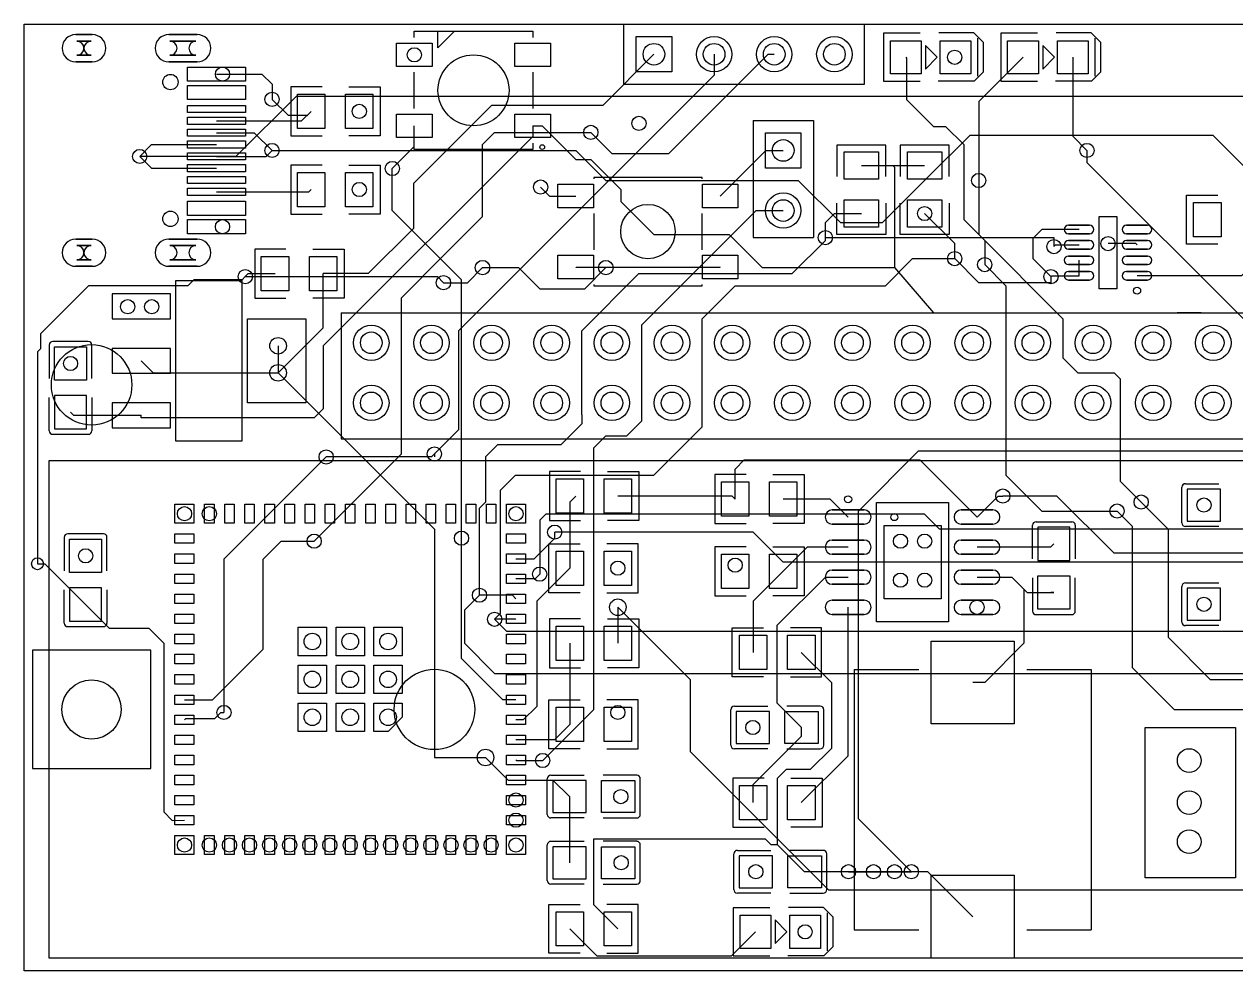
# Model space of a CAD drawing. Header units: millimetres. Extents: x 6.8 to 84.8, y 15.8 to 55.8.
# Drawn here: x 6.8 to 58, y 15.8 to 55.8 of the extents above; entities that cross this region are included whole.
import ezdxf

# ---------------------------------------------------------------- set-up
doc = ezdxf.new("R2010")
doc.units = ezdxf.units.MM

msp = doc.modelspace()

# ---------------------------------------------------------------- linework, layer by layer
for points in [[(6.807, 55.753), (84.807, 55.753), (84.807, 15.753), (6.807, 15.753), (6.807, 55.753)], [(8.981, 55.314), (9.681, 55.314)], [(12.911, 55.314), (14.111, 55.314)], [(9.631, 55.039), (9.031, 55.039)], [(14.061, 55.039), (12.961, 55.039)], [(22.532, 54.958), (24.03, 54.958), (24.03, 53.96), (22.532, 53.96)], [(27.53, 54.958), (29.032, 54.958), (29.032, 53.96), (27.53, 53.96)], [(32.652, 55.232), (34.15, 55.232), (34.15, 53.734), (32.652, 53.734)], [(43.384, 55.056), (44.685, 55.056), (44.685, 53.656), (43.384, 53.656)], [(44.868, 54.858), (44.868, 53.857), (44.868, 53.857), (45.368, 54.357), (45.368, 54.357), (44.868, 54.858)], [(45.485, 55.056), (46.786, 55.056), (46.786, 53.656), (45.485, 53.656)], [(48.337, 55.056), (49.638, 55.056), (49.638, 53.656), (48.337, 53.656)], [(49.821, 54.858), (49.821, 53.857), (49.821, 53.857), (50.321, 54.357), (50.321, 54.357), (49.821, 54.858)], [(50.438, 55.056), (51.739, 55.056), (51.739, 53.656), (50.438, 53.656)], [(9.631, 54.439), (9.031, 54.439)], [(14.061, 54.439), (12.961, 54.439)], [(8.981, 54.164), (9.681, 54.164)], [(12.911, 54.164), (14.111, 54.164)], [(16.151, 53.944), (16.151, 53.344), (13.701, 53.344), (13.701, 53.944)], [(16.151, 53.169), (16.151, 52.569), (13.701, 52.569), (13.701, 53.169)], [(19.503, 51.345), (18.343, 51.345), (18.343, 52.795), (19.503, 52.795)], [(21.535, 51.345), (20.375, 51.345), (20.375, 52.795), (21.535, 52.795)], [(16.151, 52.319), (16.151, 52.019), (13.701, 52.019), (13.701, 52.319)], [(16.151, 51.819), (16.151, 51.519), (13.701, 51.519), (13.701, 51.819)], [(22.532, 51.958), (24.03, 51.958), (24.03, 50.96), (22.532, 50.96)], [(27.53, 51.958), (29.032, 51.958), (29.032, 50.96), (27.53, 50.96)], [(16.151, 51.319), (16.151, 51.019), (13.701, 51.019), (13.701, 51.319)], [(39.611, 51.168), (39.611, 49.67), (38.113, 49.67), (38.113, 51.168)], [(16.151, 50.819), (16.151, 50.519), (13.701, 50.519), (13.701, 50.819)], [(16.151, 50.319), (16.151, 50.019), (13.701, 50.019), (13.701, 50.319)], [(41.439, 49.204), (41.439, 50.364), (42.889, 50.364), (42.889, 49.204)], [(44.106, 49.204), (44.106, 50.364), (45.556, 50.364), (45.556, 49.204)], [(16.151, 49.819), (16.151, 49.519), (13.701, 49.519), (13.701, 49.819)], [(16.151, 49.319), (16.151, 49.019), (13.701, 49.019), (13.701, 49.319)], [(19.503, 48.043), (18.343, 48.043), (18.343, 49.493), (19.503, 49.493)], [(21.535, 48.043), (20.375, 48.043), (20.375, 49.493), (21.535, 49.493)], [(16.151, 48.819), (16.151, 48.519), (13.701, 48.519), (13.701, 48.819)], [(30.847, 47.99), (29.347, 47.99), (29.347, 48.99), (30.847, 48.99)], [(36.947, 47.99), (35.447, 47.99), (35.447, 48.99), (36.947, 48.99)], [(16.151, 48.269), (16.151, 47.669), (13.701, 47.669), (13.701, 48.269)], [(41.439, 47.172), (41.439, 48.332), (42.889, 48.332), (42.889, 47.172)], [(44.106, 47.172), (44.106, 48.332), (45.556, 48.332), (45.556, 47.172)], [(56.189, 48.223), (57.349, 48.223), (57.349, 46.773), (56.189, 46.773)], [(52.949, 44.575), (52.207, 44.575), (52.207, 47.627), (52.949, 47.627), (52.949, 44.575)], [(16.151, 47.494), (16.151, 46.894), (13.701, 46.894), (13.701, 47.494)], [(51.796, 47.258), (50.908, 47.258)], [(54.248, 47.258), (53.36, 47.258)], [(8.981, 46.674), (9.681, 46.674)], [(12.911, 46.674), (14.111, 46.674)], [(51.796, 46.894), (50.908, 46.894)], [(51.796, 46.608), (50.908, 46.608)], [(54.248, 46.894), (53.36, 46.894)], [(54.248, 46.608), (53.36, 46.608)], [(9.631, 46.399), (9.031, 46.399)], [(14.061, 46.399), (12.961, 46.399)], [(51.796, 46.244), (50.908, 46.244)], [(54.248, 46.244), (53.36, 46.244)], [(9.631, 45.799), (9.031, 45.799)], [(14.061, 45.799), (12.961, 45.799)], [(17.979, 44.487), (16.819, 44.487), (16.819, 45.937), (17.979, 45.937)], [(20.011, 44.487), (18.851, 44.487), (18.851, 45.937), (20.011, 45.937)], [(30.847, 44.99), (29.347, 44.99), (29.347, 45.99), (30.847, 45.99)], [(36.947, 44.99), (35.447, 44.99), (35.447, 45.99), (36.947, 45.99)], [(51.796, 45.958), (50.908, 45.958)], [(51.796, 45.594), (50.908, 45.594)], [(54.248, 45.958), (53.36, 45.958)], [(54.248, 45.594), (53.36, 45.594)], [(8.981, 45.524), (9.681, 45.524)], [(12.911, 45.524), (14.111, 45.524)], [(51.796, 45.308), (50.908, 45.308)], [(54.248, 45.308), (53.36, 45.308)], [(16.001, 44.93), (16.001, 38.128), (13.209, 38.128), (13.209, 44.93), (16.001, 44.93)], [(51.796, 44.944), (50.908, 44.944)], [(54.248, 44.944), (53.36, 44.944)], [(10.515, 44.354), (10.515, 43.304), (12.98, 43.304), (12.98, 44.354)], [(16.23, 39.759), (16.23, 43.299), (18.695, 43.299), (18.695, 39.759)], [(9.438, 40.711), (8.088, 40.711), (8.088, 42.121), (9.438, 42.121)], [(10.515, 42.054), (10.515, 41.004), (12.98, 41.004), (12.98, 42.054)], [(9.438, 40.061), (8.088, 40.061), (8.088, 38.651), (9.438, 38.651)], [(10.515, 39.754), (10.515, 38.704), (12.98, 38.704), (12.98, 39.754)], [(83.85, 16.297), (83.85, 37.297), (7.85, 37.297), (7.85, 16.297), (83.85, 16.297)], [(30.425, 35.089), (29.265, 35.089), (29.265, 36.539), (30.425, 36.539)], [(32.457, 35.089), (31.297, 35.089), (31.297, 36.539), (32.457, 36.539)], [(37.41, 34.962), (36.25, 34.962), (36.25, 36.412), (37.41, 36.412)], [(39.442, 34.962), (38.282, 34.962), (38.282, 36.412), (39.442, 36.412)], [(57.333, 34.758), (57.333, 36.108), (55.923, 36.108), (55.923, 34.758)], [(13.974, 35.467), (13.974, 34.667), (13.174, 34.667), (13.174, 35.467)], [(14.824, 35.467), (14.824, 34.667), (14.424, 34.667), (14.424, 35.467)], [(15.674, 35.467), (15.674, 34.667), (15.274, 34.667), (15.274, 35.467)], [(16.522, 35.467), (16.522, 34.667), (16.122, 34.667), (16.122, 35.467)], [(17.37, 35.467), (17.37, 34.667), (16.97, 34.667), (16.97, 35.467)], [(18.218, 35.467), (18.218, 34.667), (17.818, 34.667), (17.818, 35.467)], [(19.066, 35.467), (19.066, 34.667), (18.666, 34.667), (18.666, 35.467)], [(19.914, 35.467), (19.914, 34.667), (19.514, 34.667), (19.514, 35.467)], [(20.774, 35.467), (20.774, 34.667), (20.374, 34.667), (20.374, 35.467)], [(21.634, 35.467), (21.634, 34.667), (21.234, 34.667), (21.234, 35.467)], [(22.482, 35.467), (22.482, 34.667), (22.082, 34.667), (22.082, 35.467)], [(23.33, 35.467), (23.33, 34.667), (22.93, 34.667), (22.93, 35.467)], [(24.178, 35.467), (24.178, 34.667), (23.778, 34.667), (23.778, 35.467)], [(25.026, 35.467), (25.026, 34.667), (24.626, 34.667), (24.626, 35.467)], [(25.874, 35.467), (25.874, 34.667), (25.474, 34.667), (25.474, 35.467)], [(26.724, 35.467), (26.724, 34.667), (26.324, 34.667), (26.324, 35.467)], [(27.974, 34.667), (27.174, 34.667), (27.174, 35.467), (27.974, 35.467)], [(42.802, 35.546), (45.844, 35.546), (45.844, 30.494), (42.802, 30.494), (42.802, 35.546)], [(40.933, 35.226), (42.272, 35.226)], [(46.374, 35.226), (47.713, 35.226)], [(40.933, 34.624), (42.272, 34.624)], [(45.528, 34.569), (45.528, 31.471), (43.118, 31.471), (43.118, 34.569)], [(46.374, 34.624), (47.713, 34.624)], [(49.617, 33.091), (50.967, 33.091), (50.967, 34.501), (49.617, 34.501)], [(10.073, 32.583), (8.723, 32.583), (8.723, 33.993), (10.073, 33.993)], [(13.974, 33.817), (13.174, 33.817), (13.174, 34.217), (13.974, 34.217)], [(27.974, 33.817), (27.174, 33.817), (27.174, 34.217), (27.974, 34.217)], [(40.933, 33.956), (42.272, 33.956)], [(46.374, 33.956), (47.713, 33.956)], [(13.974, 32.967), (13.174, 32.967), (13.174, 33.367), (13.974, 33.367)], [(27.974, 32.967), (27.174, 32.967), (27.174, 33.367), (27.974, 33.367)], [(29.265, 33.491), (30.425, 33.491), (30.425, 32.041), (29.265, 32.041)], [(31.297, 33.491), (32.457, 33.491), (32.457, 32.041), (31.297, 32.041)], [(37.41, 31.914), (36.25, 31.914), (36.25, 33.364), (37.41, 33.364)], [(39.442, 31.914), (38.282, 31.914), (38.282, 33.364), (39.442, 33.364)], [(40.933, 33.354), (42.272, 33.354)], [(46.374, 33.354), (47.713, 33.354)], [(13.974, 32.119), (13.174, 32.119), (13.174, 32.519), (13.974, 32.519)], [(27.974, 32.119), (27.174, 32.119), (27.174, 32.519), (27.974, 32.519)], [(40.933, 32.686), (42.272, 32.686)], [(46.374, 32.686), (47.713, 32.686)], [(49.617, 32.441), (50.967, 32.441), (50.967, 31.031), (49.617, 31.031)], [(10.073, 31.933), (8.723, 31.933), (8.723, 30.523), (10.073, 30.523)], [(40.933, 32.084), (42.272, 32.084)], [(46.374, 32.084), (47.713, 32.084)], [(57.333, 30.567), (57.333, 31.917), (55.923, 31.917), (55.923, 30.567)], [(13.974, 31.271), (13.174, 31.271), (13.174, 31.671), (13.974, 31.671)], [(27.974, 31.271), (27.174, 31.271), (27.174, 31.671), (27.974, 31.671)], [(40.933, 31.416), (42.272, 31.416)], [(46.374, 31.416), (47.713, 31.416)], [(13.974, 30.423), (13.174, 30.423), (13.174, 30.823), (13.974, 30.823)], [(27.974, 30.423), (27.174, 30.423), (27.174, 30.823), (27.974, 30.823)], [(40.933, 30.814), (42.272, 30.814)], [(46.374, 30.814), (47.713, 30.814)], [(18.374, 30.267), (19.574, 30.267), (19.574, 29.067), (18.374, 29.067)], [(19.974, 30.267), (21.174, 30.267), (21.174, 29.067), (19.974, 29.067)], [(21.574, 30.267), (22.774, 30.267), (22.774, 29.067), (21.574, 29.067)], [(30.425, 28.866), (29.265, 28.866), (29.265, 30.316), (30.425, 30.316)], [(32.457, 28.866), (31.297, 28.866), (31.297, 30.316), (32.457, 30.316)], [(13.974, 29.575), (13.174, 29.575), (13.174, 29.975), (13.974, 29.975)], [(27.974, 29.575), (27.174, 29.575), (27.174, 29.975), (27.974, 29.975)], [(37.012, 29.935), (38.172, 29.935), (38.172, 28.485), (37.012, 28.485)], [(39.044, 29.935), (40.204, 29.935), (40.204, 28.485), (39.044, 28.485)], [(45.113, 29.687), (48.613, 29.687), (48.613, 26.187), (45.113, 26.187)], [(12.152, 24.297), (12.152, 29.297), (7.152, 29.297), (7.152, 24.297)], [(13.974, 28.727), (13.174, 28.727), (13.174, 29.127), (13.974, 29.127)], [(18.374, 28.667), (19.574, 28.667), (19.574, 27.467), (18.374, 27.467)], [(19.974, 28.667), (21.174, 28.667), (21.174, 27.467), (19.974, 27.467)], [(21.574, 28.667), (22.774, 28.667), (22.774, 27.467), (21.574, 27.467)], [(27.974, 28.727), (27.174, 28.727), (27.174, 29.127), (27.974, 29.127)], [(13.974, 27.867), (13.174, 27.867), (13.174, 28.267), (13.974, 28.267)], [(27.974, 27.867), (27.174, 27.867), (27.174, 28.267), (27.974, 28.267)], [(13.974, 27.007), (13.174, 27.007), (13.174, 27.407), (13.974, 27.407)], [(27.974, 27.007), (27.174, 27.007), (27.174, 27.407), (27.974, 27.407)], [(18.374, 27.067), (19.574, 27.067), (19.574, 25.867), (18.374, 25.867)], [(19.974, 27.067), (21.174, 27.067), (21.174, 25.867), (19.974, 25.867)], [(21.574, 27.067), (22.774, 27.067), (22.774, 26.467), (22.174, 25.867), (21.574, 25.867)], [(29.265, 26.887), (30.425, 26.887), (30.425, 25.437), (29.265, 25.437)], [(31.297, 26.887), (32.457, 26.887), (32.457, 25.437), (31.297, 25.437)], [(38.283, 25.36), (38.283, 26.71), (36.873, 26.71), (36.873, 25.36)], [(38.933, 25.36), (38.933, 26.71), (40.343, 26.71), (40.343, 25.36)], [(13.974, 26.159), (13.174, 26.159), (13.174, 26.559), (13.974, 26.559)], [(27.974, 26.159), (27.174, 26.159), (27.174, 26.559), (27.974, 26.559)], [(13.974, 25.311), (13.174, 25.311), (13.174, 25.711), (13.974, 25.711)], [(27.974, 25.311), (27.174, 25.311), (27.174, 25.711), (27.974, 25.711)], [(54.151, 26.035), (57.961, 26.035), (57.961, 19.685), (54.151, 19.685)], [(13.974, 24.463), (13.174, 24.463), (13.174, 24.863), (13.974, 24.863)], [(27.974, 24.463), (27.174, 24.463), (27.174, 24.863), (27.974, 24.863)], [(13.974, 23.615), (13.174, 23.615), (13.174, 24.015), (13.974, 24.015)], [(27.974, 23.615), (27.174, 23.615), (27.174, 24.015), (27.974, 24.015)], [(30.536, 22.439), (30.536, 23.789), (29.126, 23.789), (29.126, 22.439)], [(31.186, 22.439), (31.186, 23.789), (32.596, 23.789), (32.596, 22.439)], [(38.172, 22.135), (37.012, 22.135), (37.012, 23.585), (38.172, 23.585)], [(40.204, 22.135), (39.044, 22.135), (39.044, 23.585), (40.204, 23.585)], [(13.974, 22.767), (13.174, 22.767), (13.174, 23.167), (13.974, 23.167)], [(27.974, 22.767), (27.174, 22.767), (27.174, 23.167), (27.974, 23.167)], [(13.974, 21.917), (13.174, 21.917), (13.174, 22.317), (13.974, 22.317)], [(27.974, 21.917), (27.174, 21.917), (27.174, 22.317), (27.974, 22.317)], [(13.974, 20.667), (13.174, 20.667), (13.174, 21.467), (13.974, 21.467)], [(14.824, 21.467), (14.824, 20.667), (14.424, 20.667), (14.424, 21.467)], [(15.674, 21.467), (15.674, 20.667), (15.274, 20.667), (15.274, 21.467)], [(16.522, 21.467), (16.522, 20.667), (16.122, 20.667), (16.122, 21.467)], [(17.37, 21.467), (17.37, 20.667), (16.97, 20.667), (16.97, 21.467)], [(18.218, 21.467), (18.218, 20.667), (17.818, 20.667), (17.818, 21.467)], [(19.066, 21.467), (19.066, 20.667), (18.666, 20.667), (18.666, 21.467)], [(19.914, 21.467), (19.914, 20.667), (19.514, 20.667), (19.514, 21.467)], [(20.774, 21.467), (20.774, 20.667), (20.374, 20.667), (20.374, 21.467)], [(21.634, 21.467), (21.634, 20.667), (21.234, 20.667), (21.234, 21.467)], [(22.482, 21.467), (22.482, 20.667), (22.082, 20.667), (22.082, 21.467)], [(23.33, 21.467), (23.33, 20.667), (22.93, 20.667), (22.93, 21.467)], [(24.178, 21.467), (24.178, 20.667), (23.778, 20.667), (23.778, 21.467)], [(25.026, 21.467), (25.026, 20.667), (24.626, 20.667), (24.626, 21.467)], [(25.874, 21.467), (25.874, 20.667), (25.474, 20.667), (25.474, 21.467)], [(26.724, 21.467), (26.724, 20.667), (26.324, 20.667), (26.324, 21.467)], [(27.974, 20.667), (27.174, 20.667), (27.174, 21.467), (27.974, 21.467)], [(30.536, 19.645), (30.536, 20.995), (29.126, 20.995), (29.126, 19.645)], [(31.186, 19.645), (31.186, 20.995), (32.596, 20.995), (32.596, 19.645)], [(38.41, 19.264), (38.41, 20.614), (37, 20.614), (37, 19.264)], [(39.06, 19.264), (39.06, 20.614), (40.47, 20.614), (40.47, 19.264)], [(48.613, 16.287), (45.113, 16.287), (45.113, 19.787), (48.613, 19.787)], [(29.265, 18.251), (30.425, 18.251), (30.425, 16.801), (29.265, 16.801)], [(31.297, 18.251), (32.457, 18.251), (32.457, 16.801), (31.297, 16.801)], [(37.036, 18.099), (38.336, 18.099), (38.336, 16.699), (37.036, 16.699)], [(39.136, 18.099), (40.437, 18.099), (40.437, 16.699), (39.136, 16.699)], [(38.519, 17.901), (38.519, 16.9), (38.519, 16.9), (39.019, 17.4), (39.019, 17.4), (38.519, 17.901)]]:
    msp.add_lwpolyline(points, close=True)
for points in [[(23.281, 55.189), (23.281, 55.459), (28.281, 55.459), (28.281, 55.189)], [(24.281, 54.759), (24.281, 55.459), (24.981, 55.459), (24.281, 54.759)], [(32.131, 53.213), (32.131, 55.753)], [(32.131, 55.753), (42.291, 55.753)], [(42.291, 53.213), (42.291, 55.753)], [(44.642, 55.373), (43.092, 55.373), (43.092, 53.341), (44.642, 53.341)], [(45.429, 55.399), (46.902, 55.399), (47.309, 54.992), (47.309, 53.722), (46.928, 53.341), (45.404, 53.341)], [(49.595, 55.373), (48.045, 55.373), (48.045, 53.341), (49.595, 53.341)], [(50.382, 55.399), (51.855, 55.399), (52.262, 54.992), (52.262, 53.722), (51.881, 53.341), (50.357, 53.341)], [(47.067, 55.157), (47.067, 53.557)], [(52.02, 55.157), (52.02, 53.557)], [(33.401, 54.483), (31.242, 52.324), (26.543, 52.324), (23.241, 49.022), (23.241, 47.117), (21.336, 45.212), (19.431, 45.212)], [(35.941, 54.483), (35.941, 53.594), (25.146, 42.799), (25.146, 38.608), (24.13, 37.592), (24.13, 37.465)], [(30.734, 51.181), (31.623, 50.292), (34.036, 50.292), (38.227, 54.483), (38.481, 54.483)], [(44.036, 54.356), (44.069, 54.32), (44.069, 52.578), (45.212, 51.435), (45.72, 51.435), (46.482, 50.673), (46.482, 47.498), (47.371, 46.609), (47.371, 45.593)], [(48.988, 54.356), (47.117, 52.485), (47.117, 49.149)], [(51.088, 54.356), (51.088, 51.02), (51.689, 50.419)], [(23.281, 52.189), (23.281, 53.729)], [(28.281, 53.729), (28.281, 52.189)], [(14.926, 53.644), (16.841, 53.644), (17.272, 53.213), (17.272, 52.578)], [(32.131, 53.213), (42.291, 53.213)], [(73.66, 36.703), (73.66, 42.545), (63.5, 52.705), (18.288, 52.705), (15.748, 50.165), (11.684, 50.165)], [(19.384, 53.105), (18.064, 53.105), (18.064, 51.035), (19.384, 51.035)], [(20.516, 53.105), (21.836, 53.105), (21.836, 51.035), (20.516, 51.035)], [(17.272, 52.578), (17.947, 51.903), (18.781, 51.903)], [(14.926, 51.669), (18.522, 51.669), (18.923, 52.07)], [(37.592, 51.689), (40.132, 51.689)], [(37.592, 51.689), (37.592, 46.736)], [(40.132, 51.689), (40.132, 49.784)], [(28.28, 51.458), (28.28, 51.013), (19.431, 42.164), (19.431, 39.497), (19.05, 39.116), (11.748, 39.116), (11.748, 39.23)], [(14.925, 51.168), (16.523, 51.168), (17.272, 50.419)], [(22.352, 49.657), (23.281, 50.586), (23.281, 51.459)], [(22.733, 42.545), (22.733, 44.196), (24.511, 45.974), (26.162, 47.625), (26.162, 50.673), (26.67, 51.181), (30.734, 51.181)], [(28.28, 51.458), (28.677, 51.458), (30.099, 50.038), (30.734, 50.038), (32.004, 48.768), (32.004, 48.26), (33.401, 46.863), (36.576, 46.863), (37.973, 45.466), (43.561, 45.466)], [(11.684, 50.165), (12.188, 50.669), (14.926, 50.669)], [(23.281, 50.459), (23.281, 50.729)], [(28.281, 50.729), (28.281, 50.459), (23.281, 50.459)], [(72.898, 36.957), (72.898, 42.291), (67.183, 48.006), (60.071, 48.006), (57.023, 51.054), (46.736, 51.054), (45.974, 50.292), (45.847, 50.165)], [(11.684, 50.165), (12.18, 49.669), (14.926, 49.669)], [(14.926, 50.169), (17.022, 50.169), (17.272, 50.419)], [(17.272, 50.419), (30.099, 50.419), (31.369, 49.149), (39.497, 49.149), (41.275, 47.371), (43.053, 47.371), (45.72, 50.038), (45.974, 50.292)], [(36.197, 48.49), (38.126, 50.419), (38.862, 50.419)], [(43.199, 49.323), (43.199, 50.643), (41.129, 50.643), (41.129, 49.323)], [(45.866, 49.323), (45.866, 50.643), (43.796, 50.643), (43.796, 49.323)], [(51.689, 50.419), (51.689, 49.911), (58.293, 43.307), (58.293, 41.021)], [(19.384, 49.803), (18.064, 49.803), (18.064, 47.733), (19.384, 47.733)], [(20.516, 49.803), (21.836, 49.803), (21.836, 47.733), (20.516, 47.733)], [(25.273, 34.036), (25.273, 44.958), (22.352, 47.879), (22.352, 49.657)], [(40.132, 49.784), (40.132, 46.736)], [(42.164, 49.784), (44.831, 49.784)], [(43.484, 49.784), (43.561, 49.707), (43.561, 45.466), (45.212, 43.561), (50.419, 43.561)], [(35.433, 49.221), (35.433, 49.276), (30.861, 49.276), (30.861, 49.221)], [(47.117, 49.149), (47.117, 46.863), (50.673, 43.307), (50.673, 41.656)], [(14.926, 48.669), (18.824, 48.669), (18.923, 48.768)], [(28.615, 48.871), (28.996, 48.49), (30.097, 48.49)], [(43.199, 48.191), (43.199, 46.871), (41.129, 46.871), (41.129, 48.191)], [(45.866, 48.191), (45.866, 46.871), (43.796, 46.871), (43.796, 48.191)], [(57.208, 46.463), (55.888, 46.463), (55.888, 48.533), (57.208, 48.533)], [(30.861, 37.846), (31.369, 38.354), (32.258, 38.354), (32.893, 38.989), (32.893, 43.053), (37.719, 47.879), (38.862, 47.879)], [(30.861, 47.759), (30.861, 46.221)], [(35.433, 46.221), (35.433, 47.759)], [(40.64, 46.736), (40.64, 47.371), (41.021, 47.752), (42.164, 47.752)], [(46.101, 45.847), (46.101, 46.482), (44.831, 47.752)], [(51.352, 47.076), (49.784, 47.076), (49.403, 46.695), (49.403, 45.847), (50.165, 45.085)], [(58.801, 47.498), (58.801, 45.72), (58.207, 45.126), (53.805, 45.126)], [(30.353, 40.386), (30.353, 42.799), (32.766, 45.212), (39.243, 45.212), (40.64, 46.609), (40.64, 46.736)], [(37.592, 46.736), (40.132, 46.736)], [(40.64, 46.736), (50.292, 46.736), (50.292, 46.355)], [(17.86, 46.247), (16.54, 46.247), (16.54, 44.177), (17.86, 44.177)], [(18.992, 46.247), (20.312, 46.247), (20.312, 44.177), (18.992, 44.177)], [(43.561, 46.101), (43.561, 45.466)], [(50.292, 46.355), (50.363, 46.426), (51.352, 46.426)], [(53.804, 46.426), (53.748, 46.482), (52.578, 46.482)], [(26.924, 34.163), (26.924, 36.068), (27.559, 36.703), (33.401, 36.703), (35.433, 38.735), (35.433, 43.307), (35.941, 43.815), (36.83, 44.704), (43.18, 44.704), (44.323, 45.847), (46.101, 45.847)], [(50.165, 45.085), (50.165, 44.831), (47.117, 44.831), (46.101, 45.847)], [(47.371, 45.593), (48.26, 44.704), (48.26, 36.703), (49.784, 35.179), (52.959, 35.179)], [(51.352, 45.126), (51.352, 45.776)], [(16.144, 45.085), (16.017, 44.958), (13.97, 44.958)], [(16.143, 45.085), (24.257, 45.085), (24.511, 44.831)], [(16.144, 45.085), (16.271, 45.212), (17.399, 45.212)], [(17.526, 41.021), (19.431, 42.926), (19.431, 45.212)], [(24.511, 44.831), (25.527, 44.831), (26.162, 45.466)], [(26.162, 45.466), (27.686, 45.466), (28.575, 44.577), (30.48, 44.577), (31.369, 45.466)], [(31.369, 45.466), (30.121, 45.466), (30.097, 45.49)], [(36.197, 45.49), (36.173, 45.466), (31.369, 45.466)], [(50.165, 45.085), (50.206, 45.126), (51.352, 45.126)], [(13.97, 44.958), (13.716, 44.704), (9.525, 44.704), (7.493, 42.672), (7.493, 42.037), (7.366, 41.91), (7.366, 32.952)], [(30.861, 44.759), (30.861, 44.704), (35.433, 44.704)], [(35.433, 44.704), (35.433, 44.759)], [(20.193, 43.561), (71.247, 43.561)], [(20.193, 43.561), (20.193, 38.227)], [(50.419, 43.561), (55.489, 43.561), (55.88, 43.561), (56.312, 43.561)], [(56.515, 43.561), (55.499, 43.561)], [(56.515, 43.561), (67.691, 43.561), (68.453, 42.799), (68.453, 41.021), (69.723, 39.751)], [(19.05, 33.909), (22.733, 37.592), (22.733, 42.545)], [(7.859, 42.197), (7.859, 40.787)], [(9.514, 42.35), (8.012, 42.35)], [(9.667, 40.787), (9.667, 42.197)], [(17.526, 42.164), (17.526, 41.021)], [(11.748, 41.529), (12.255, 41.021), (17.526, 41.021)], [(50.673, 41.656), (51.308, 41.021), (52.832, 41.021), (53.086, 40.767), (53.086, 36.449), (53.975, 35.56)], [(50.673, 41.656), (51.308, 41.021), (51.816, 41.021)], [(17.526, 41.021), (24.13, 34.417), (24.13, 24.765), (26.289, 24.765)], [(7.859, 38.575), (7.859, 39.985)], [(9.667, 39.985), (9.667, 38.575)], [(30.353, 39.243), (30.353, 40.386)], [(8.763, 39.356), (8.89, 39.229), (11.748, 39.229)], [(30.353, 39.243), (30.353, 38.862), (29.464, 37.973), (26.797, 37.973), (26.289, 37.465), (26.289, 35.56)], [(9.514, 38.422), (8.012, 38.422)], [(20.193, 38.227), (71.247, 38.227)], [(19.558, 37.465), (15.24, 33.147), (15.24, 26.67)], [(24.13, 37.592), (24.003, 37.465), (19.558, 37.465)], [(28.702, 24.638), (30.861, 26.797), (30.861, 37.846)], [(44.271, 19.939), (42.037, 22.173), (42.037, 35.179), (44.577, 37.719), (59.37, 37.719)], [(61.849, 37.084), (59.182, 34.417), (45.466, 34.417), (44.831, 35.052), (28.829, 35.052), (28.575, 34.798), (28.575, 32.893), (28.575, 32.512)], [(30.306, 36.849), (28.986, 36.849), (28.986, 34.779), (30.306, 34.779)], [(31.438, 36.849), (32.758, 36.849), (32.758, 34.779), (31.438, 34.779)], [(36.83, 35.687), (36.83, 36.957), (37.211, 37.338), (44.631, 37.338), (47.044, 34.925)], [(37.291, 36.722), (35.971, 36.722), (35.971, 34.652), (37.291, 34.652)], [(38.423, 36.722), (39.743, 36.722), (39.743, 34.652), (38.423, 34.652)], [(55.847, 36.337), (57.257, 36.337)], [(55.694, 34.682), (55.694, 36.184)], [(26.035, 31.623), (26.035, 35.306), (26.289, 35.56)], [(30.099, 35.814), (29.845, 35.56), (29.845, 32.766)], [(36.83, 35.687), (36.703, 35.814), (31.877, 35.814)], [(41.602, 34.925), (40.84, 35.687), (38.862, 35.687)], [(47.044, 34.925), (47.933, 35.814), (48.133, 35.814)], [(61.928, 33.401), (52.832, 33.401), (50.419, 35.814), (48.133, 35.814)], [(53.975, 35.56), (55.118, 34.417), (55.118, 29.845), (56.896, 28.067), (65.278, 28.067), (67.691, 30.48), (68.326, 30.48)], [(52.959, 35.179), (53.594, 34.544), (53.594, 28.575), (55.372, 26.797), (59.055, 26.797), (59.944, 25.908), (64.135, 25.908), (65.151, 24.892), (65.151, 20.828), (68.199, 17.78), (78.105, 17.78), (79.502, 19.05)], [(27.574, 33.167), (28.341, 33.167), (29.21, 34.036), (29.21, 34.29)], [(59.004, 33.02), (38.862, 33.02), (37.592, 34.29), (29.21, 34.29)], [(49.388, 33.167), (49.388, 34.577)], [(49.541, 34.73), (51.043, 34.73)], [(51.196, 34.577), (51.196, 33.167)], [(57.257, 34.529), (55.847, 34.529)], [(8.494, 34.069), (8.494, 32.659)], [(10.149, 34.222), (8.647, 34.222)], [(10.302, 32.659), (10.302, 34.069)], [(13.574, 27.207), (14.761, 27.207), (15.367, 27.813), (16.891, 29.337), (16.891, 33.147), (17.653, 33.909), (19.05, 33.909)], [(27.574, 27.207), (27.022, 27.207), (25.273, 28.956), (25.273, 34.036)], [(26.67, 30.607), (26.924, 30.861), (26.924, 34.163)], [(30.284, 31.731), (28.964, 31.731), (28.964, 33.801), (30.284, 33.801)], [(31.416, 31.731), (32.736, 31.731), (32.736, 33.801), (31.416, 33.801)], [(50.292, 33.796), (50.151, 33.655), (47.044, 33.655)], [(37.291, 33.674), (35.971, 33.674), (35.971, 31.604), (37.291, 31.604)], [(38.423, 33.674), (39.743, 33.674), (39.743, 31.604), (38.423, 31.604)], [(41.602, 33.655), (39.878, 33.655), (38.862, 32.639)], [(7.366, 32.951), (7.673, 32.951), (9.398, 31.229)], [(29.845, 32.766), (28.448, 31.369), (28.448, 26.924), (27.882, 26.358), (27.574, 26.358)], [(28.575, 32.512), (28.382, 32.319), (27.574, 32.319)], [(38.862, 32.639), (37.592, 31.369), (37.592, 29.21)], [(39.639, 26.035), (38.608, 27.066), (38.608, 30.353), (40.64, 32.385), (41.603, 32.385)], [(48.514, 32.385), (49.022, 31.877), (49.022, 29.591), (47.368, 27.937), (46.863, 27.937)], [(47.044, 32.385), (48.514, 32.385), (49.163, 31.736), (50.292, 31.736)], [(49.388, 32.365), (49.388, 30.955)], [(51.196, 30.955), (51.196, 32.365)], [(8.494, 30.447), (8.494, 31.857)], [(10.302, 31.857), (10.302, 30.447)], [(50.292, 31.736), (50.166, 31.736), (50.165, 31.737)], [(55.694, 30.491), (55.694, 31.993)], [(55.847, 32.146), (57.257, 32.146)], [(9.398, 31.228), (10.4, 30.226), (12.065, 30.226), (12.7, 29.591), (12.7, 22.468), (13.06, 22.108)], [(26.035, 31.623), (25.4, 30.988), (25.4, 29.591), (26.67, 28.321), (61.087, 28.321), (61.722, 28.956)], [(27.574, 31.471), (27.422, 31.623), (26.035, 31.623)], [(31.877, 31.115), (34.925, 28.067), (34.925, 25.019), (40.767, 19.177), (73.787, 19.177)], [(31.877, 31.115), (31.877, 29.591)], [(39.624, 22.86), (41.602, 24.838), (41.602, 31.115)], [(49.541, 30.802), (51.043, 30.802)], [(10.149, 30.294), (8.647, 30.294)], [(27.574, 30.623), (27.558, 30.607), (26.67, 30.607)], [(26.67, 30.607), (27.178, 30.099), (61.668, 30.099)], [(30.306, 30.626), (28.986, 30.626), (28.986, 28.556), (30.306, 28.556)], [(31.438, 30.626), (32.758, 30.626), (32.758, 28.556), (31.438, 28.556)], [(38.031, 28.175), (36.711, 28.175), (36.711, 30.245), (38.031, 30.245)], [(39.163, 28.175), (40.483, 28.175), (40.483, 30.245), (39.163, 30.245)], [(57.257, 30.338), (55.847, 30.338)], [(29.845, 29.591), (29.845, 26.162)], [(39.624, 29.21), (40.894, 27.94), (40.894, 25.146), (40.005, 24.257), (38.989, 24.257), (38.608, 23.876), (38.608, 21.095)], [(41.863, 28.487), (41.863, 17.487)], [(41.863, 28.487), (44.582, 28.487)], [(49.144, 28.487), (51.863, 28.487)], [(51.863, 28.487), (51.863, 17.487)], [(30.284, 25.127), (28.964, 25.127), (28.964, 27.197), (30.284, 27.197)], [(31.416, 25.127), (32.736, 25.127), (32.736, 27.197), (31.416, 27.197)], [(13.574, 26.359), (13.631, 26.416), (14.859, 26.416), (15.113, 26.67), (15.24, 26.67)], [(36.644, 25.284), (36.644, 26.786)], [(36.797, 26.939), (38.207, 26.939)], [(40.419, 26.939), (39.009, 26.939)], [(40.572, 25.284), (40.572, 26.786)], [(29.845, 26.162), (29.194, 25.511), (27.574, 25.511)], [(37.592, 22.86), (37.592, 23.622), (39.639, 25.667), (39.639, 26.035)], [(38.207, 25.131), (36.797, 25.131)], [(39.009, 25.131), (40.419, 25.131)], [(26.289, 24.765), (27.239, 23.815), (27.574, 23.815)], [(27.574, 24.663), (27.599, 24.638), (28.702, 24.638)], [(27.574, 23.815), (29.13, 23.815), (29.831, 23.114)], [(28.897, 22.363), (28.897, 23.865)], [(29.05, 24.018), (30.46, 24.018)], [(32.672, 24.018), (31.262, 24.018)], [(32.825, 22.363), (32.825, 23.865)], [(38.053, 23.895), (36.733, 23.895), (36.733, 21.825), (38.053, 21.825)], [(39.185, 23.895), (40.505, 23.895), (40.505, 21.825), (39.185, 21.825)], [(29.831, 23.114), (29.831, 20.32), (29.831, 20.32)], [(13.061, 22.108), (13.574, 22.116)], [(30.46, 22.21), (29.05, 22.21)], [(31.262, 22.21), (32.672, 22.21)], [(28.897, 19.569), (28.897, 21.071)], [(29.05, 21.224), (30.46, 21.224)], [(31.877, 17.526), (30.861, 18.542), (30.861, 21.336), (38.1, 21.336), (38.341, 21.095), (38.608, 21.095)], [(32.672, 21.224), (31.262, 21.224)], [(32.825, 19.569), (32.825, 21.071)], [(39.765, 19.939), (38.608, 21.096)], [(36.771, 19.188), (36.771, 20.69)], [(36.924, 20.843), (38.334, 20.843)], [(40.546, 20.843), (39.136, 20.843)], [(40.699, 19.188), (40.699, 20.69)], [(41.618, 19.939), (39.765, 19.939)], [(41.618, 19.939), (44.271, 19.939)], [(42.672, 19.939), (41.618, 19.939)], [(43.561, 19.939), (42.672, 19.939)], [(44.271, 19.939), (43.561, 19.939)], [(46.863, 18.037), (44.961, 19.939), (44.271, 19.939)], [(30.46, 19.416), (29.05, 19.416)], [(31.262, 19.416), (32.672, 19.416)], [(38.334, 19.035), (36.924, 19.035)], [(39.136, 19.035), (40.546, 19.035)], [(30.284, 16.491), (28.964, 16.491), (28.964, 18.561), (30.284, 18.561)], [(31.416, 16.491), (32.736, 16.491), (32.736, 18.561), (31.416, 18.561)], [(39.08, 18.442), (40.554, 18.442), (40.96, 18.035), (40.96, 16.765), (40.579, 16.384), (39.055, 16.384)], [(38.293, 18.416), (36.744, 18.416), (36.744, 16.384), (38.293, 16.384)], [(40.719, 18.2), (40.719, 16.6)], [(29.845, 17.526), (30.988, 16.383), (36.669, 16.383), (37.685, 17.399)], [(41.863, 17.487), (44.582, 17.487)], [(49.144, 17.487), (51.863, 17.487)]]:
    msp.add_lwpolyline(points)
for centre, radius in [((23.281, 54.459), 0.3), ((33.401, 54.483), 0.457), ((35.941, 54.483), 0.749), ((35.941, 54.483), 0.457), ((38.481, 54.483), 0.749), ((38.481, 54.483), 0.457), ((41.021, 54.483), 0.749), ((41.021, 54.483), 0.457), ((25.78, 52.959), 1.5), ((46.101, 54.356), 0.3), ((15.18, 53.644), 0.3), ((12.981, 53.309), 0.325), ((17.272, 52.578), 0.3), ((20.955, 52.07), 0.3), ((32.766, 51.562), 0.3), ((30.734, 51.181), 0.3), ((17.272, 50.419), 0.3), ((28.681, 50.559), 0.1), ((38.862, 50.419), 0.457), ((51.689, 50.419), 0.3), ((11.684, 50.165), 0.3), ((22.352, 49.657), 0.3), ((28.615, 48.871), 0.3), ((47.117, 49.149), 0.3), ((20.955, 48.768), 0.3), ((38.862, 47.879), 0.749), ((33.147, 46.99), 1.15), ((38.862, 47.879), 0.457), ((12.981, 47.529), 0.325), ((44.831, 47.752), 0.3), ((15.18, 47.194), 0.3), ((40.64, 46.736), 0.3), ((50.292, 46.355), 0.3), ((52.578, 46.482), 0.3), ((46.101, 45.847), 0.3), ((26.162, 45.466), 0.305), ((31.369, 45.466), 0.305), ((47.371, 45.593), 0.3), ((16.143, 45.085), 0.3), ((24.511, 44.831), 0.305), ((50.165, 45.085), 0.3), ((53.804, 44.492), 0.15), ((11.176, 43.815), 0.3), ((12.192, 43.815), 0.3), ((21.463, 42.291), 0.749), ((24.003, 42.291), 0.749), ((26.543, 42.291), 0.749), ((29.083, 42.291), 0.749), ((31.623, 42.291), 0.749), ((34.163, 42.291), 0.749), ((36.703, 42.291), 0.749), ((39.243, 42.291), 0.749), ((41.783, 42.291), 0.749), ((44.323, 42.291), 0.749), ((46.863, 42.291), 0.749), ((49.403, 42.291), 0.749), ((51.943, 42.291), 0.749), ((54.483, 42.291), 0.749), ((57.023, 42.291), 0.749), ((17.526, 42.164), 0.35), ((21.463, 42.291), 0.457), ((24.003, 42.291), 0.457), ((26.543, 42.291), 0.457), ((29.083, 42.291), 0.457), ((31.623, 42.291), 0.457), ((34.163, 42.291), 0.457), ((36.703, 42.291), 0.457), ((39.243, 42.291), 0.457), ((41.783, 42.291), 0.457), ((44.323, 42.291), 0.457), ((46.863, 42.291), 0.457), ((49.403, 42.291), 0.457), ((51.943, 42.291), 0.457), ((54.483, 42.291), 0.457), ((57.023, 42.291), 0.457), ((9.652, 40.513), 1.7), ((8.763, 41.416), 0.3), ((17.526, 41.021), 0.35), ((21.463, 39.751), 0.749), ((24.003, 39.751), 0.749), ((26.543, 39.751), 0.749), ((29.083, 39.751), 0.749), ((31.623, 39.751), 0.749), ((34.163, 39.751), 0.749), ((36.703, 39.751), 0.749), ((39.243, 39.751), 0.749), ((41.783, 39.751), 0.749), ((44.323, 39.751), 0.749), ((46.863, 39.751), 0.749), ((49.403, 39.751), 0.749), ((51.943, 39.751), 0.749), ((54.483, 39.751), 0.749), ((57.023, 39.751), 0.749), ((21.463, 39.751), 0.457), ((24.003, 39.751), 0.457), ((26.543, 39.751), 0.457), ((29.083, 39.751), 0.457), ((31.623, 39.751), 0.457), ((34.163, 39.751), 0.457), ((36.703, 39.751), 0.457), ((39.243, 39.751), 0.457), ((41.783, 39.751), 0.457), ((44.323, 39.751), 0.457), ((46.863, 39.751), 0.457), ((49.403, 39.751), 0.457), ((51.943, 39.751), 0.457), ((54.483, 39.751), 0.457), ((57.023, 39.751), 0.457), ((24.13, 37.592), 0.3), ((19.558, 37.465), 0.3), ((41.602, 35.678), 0.15), ((48.133, 35.814), 0.3), ((53.975, 35.56), 0.3), ((13.574, 35.067), 0.3), ((14.624, 35.067), 0.3), ((27.574, 35.067), 0.3), ((52.959, 35.179), 0.3), ((56.628, 35.433), 0.3), ((43.554, 34.925), 0.15), ((25.273, 34.036), 0.3), ((29.21, 34.29), 0.3), ((19.05, 33.909), 0.3), ((43.815, 33.909), 0.3), ((44.831, 33.909), 0.3), ((9.398, 33.288), 0.3), ((7.366, 32.952), 0.25), ((28.575, 32.512), 0.3), ((31.877, 32.766), 0.3), ((36.83, 32.893), 0.3), ((43.815, 32.258), 0.3), ((44.831, 32.258), 0.3), ((26.035, 31.623), 0.3), ((31.877, 31.115), 0.35), ((47.044, 31.115), 0.3), ((56.628, 31.242), 0.3), ((26.67, 30.607), 0.3), ((18.974, 29.667), 0.35), ((20.574, 29.667), 0.35), ((22.174, 29.667), 0.35), ((18.974, 28.067), 0.35), ((20.574, 28.067), 0.35), ((22.174, 28.067), 0.35), ((24.13, 26.797), 1.7), ((9.652, 26.797), 1.25), ((15.24, 26.67), 0.3), ((18.974, 26.467), 0.35), ((20.574, 26.467), 0.35), ((22.174, 26.467), 0.35), ((31.877, 26.67), 0.3), ((37.578, 26.035), 0.3), ((26.289, 24.765), 0.35), ((56.007, 24.638), 0.5), ((28.702, 24.638), 0.3), ((27.574, 22.967), 0.3), ((32.004, 23.114), 0.3), ((56.007, 22.86), 0.5), ((27.574, 22.117), 0.3), ((56.007, 21.209), 0.5), ((13.574, 21.067), 0.3), ((14.624, 21.067), 0.3), ((15.474, 21.067), 0.3), ((16.322, 21.067), 0.3), ((17.17, 21.067), 0.3), ((18.018, 21.067), 0.3), ((18.866, 21.067), 0.3), ((19.714, 21.067), 0.3), ((20.574, 21.067), 0.3), ((21.434, 21.067), 0.3), ((22.282, 21.067), 0.3), ((23.13, 21.067), 0.3), ((23.978, 21.067), 0.3), ((24.826, 21.067), 0.3), ((25.674, 21.067), 0.3), ((26.524, 21.067), 0.3), ((27.574, 21.067), 0.3), ((32.018, 20.32), 0.3), ((37.705, 19.939), 0.3), ((41.618, 19.939), 0.3), ((42.672, 19.939), 0.3), ((43.561, 19.939), 0.3), ((44.271, 19.939), 0.3), ((39.785, 17.399), 0.3)]:
    msp.add_circle(centre, radius)
for centre, radius, start, end in [((8.981, 54.739), 0.575, 450, 270), ((9.681, 54.739), 0.575, 270, 450), ((12.911, 54.739), 0.575, 450, 270), ((14.111, 54.739), 0.575, 270, 450), ((9.031, 54.739), 0.3, 270, 450), ((9.631, 54.739), 0.3, 450, 270), ((12.961, 54.739), 0.3, 270, 450), ((14.061, 54.739), 0.3, 450, 270), ((50.908, 47.076), 0.182, 90, 270), ((51.796, 47.076), 0.182, 270, 90), ((53.36, 47.076), 0.182, 90, 270), ((54.248, 47.076), 0.182, 270, 90), ((8.981, 46.099), 0.575, 450, 270), ((9.681, 46.099), 0.575, 270, 450), ((12.911, 46.099), 0.575, 450, 270), ((14.111, 46.099), 0.575, 270, 450), ((50.908, 46.426), 0.182, 90, 270), ((51.796, 46.426), 0.182, 270, 90), ((53.36, 46.426), 0.182, 90, 270), ((54.248, 46.426), 0.182, 270, 90), ((9.031, 46.099), 0.3, 270, 450), ((9.631, 46.099), 0.3, 450, 270), ((12.961, 46.099), 0.3, 270, 450), ((14.061, 46.099), 0.3, 450, 270), ((50.908, 45.776), 0.182, 90, 270), ((51.796, 45.776), 0.182, 270, 90), ((53.36, 45.776), 0.182, 90, 270), ((54.248, 45.776), 0.182, 270, 90), ((50.908, 45.126), 0.182, 90, 270), ((51.796, 45.126), 0.182, 270, 90), ((53.36, 45.126), 0.182, 90, 270), ((54.248, 45.126), 0.182, 270, 90), ((8.012, 42.197), 0.152, 90, 180), ((9.514, 42.197), 0.152, 0, 90), ((8.012, 38.575), 0.152, 180, 270), ((9.514, 38.575), 0.152, 270, 0), ((55.847, 36.184), 0.152, 90, 180), ((40.933, 34.925), 0.301, 450, 270), ((42.272, 34.925), 0.301, 270, 450), ((46.374, 34.925), 0.301, 450, 270), ((47.713, 34.925), 0.301, 270, 450), ((49.541, 34.577), 0.152, 90, 180), ((51.043, 34.577), 0.152, 0, 90), ((55.847, 34.682), 0.152, 180, 270), ((8.647, 34.069), 0.152, 90, 180), ((10.149, 34.069), 0.152, 0, 90), ((40.933, 33.655), 0.301, 450, 270), ((42.272, 33.655), 0.301, 270, 450), ((46.374, 33.655), 0.301, 450, 270), ((47.713, 33.655), 0.301, 270, 450), ((40.933, 32.385), 0.301, 450, 270), ((42.272, 32.385), 0.301, 270, 450), ((46.374, 32.385), 0.301, 450, 270), ((47.713, 32.385), 0.301, 270, 450), ((55.847, 31.993), 0.152, 90, 180), ((40.933, 31.115), 0.301, 450, 270), ((42.272, 31.115), 0.301, 270, 450), ((46.374, 31.115), 0.301, 450, 270), ((47.713, 31.115), 0.301, 270, 450), ((49.541, 30.955), 0.152, 180, 270), ((51.043, 30.955), 0.152, 270, 360), ((8.647, 30.447), 0.152, 180, 270), ((10.149, 30.447), 0.152, 270, 0), ((55.847, 30.491), 0.152, 180, 270), ((36.797, 26.786), 0.152, 90, 180), ((40.419, 26.786), 0.152, 0, 90), ((36.797, 25.284), 0.152, 180, 270), ((40.419, 25.284), 0.152, 270, 360), ((29.05, 23.865), 0.152, 90, 180), ((32.672, 23.865), 0.152, 0, 90), ((29.05, 22.363), 0.152, 180, 270), ((32.672, 22.363), 0.152, 270, 360), ((29.05, 21.071), 0.152, 90, 180), ((32.672, 21.071), 0.152, 0, 90), ((36.924, 20.69), 0.152, 90, 180), ((40.546, 20.69), 0.152, 0, 90), ((29.05, 19.569), 0.152, 180, 270), ((32.672, 19.569), 0.152, 270, 360), ((36.924, 19.188), 0.152, 180, 270), ((40.546, 19.188), 0.152, 270, 360)]:
    msp.add_arc(centre, radius, start, end)

doc.saveas('drawing.dxf')
